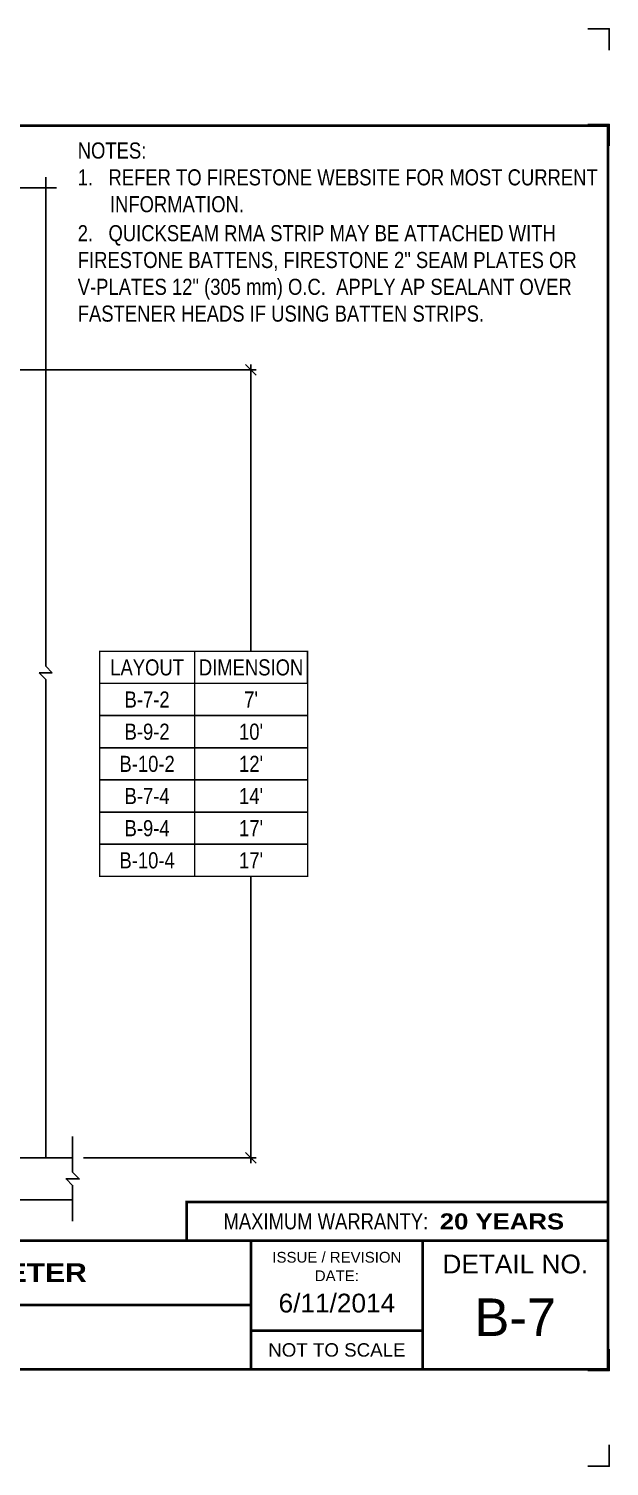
# Model space of a CAD drawing. Header units: inches. Extents: x 277.4 to 297.5, y -206.2 to -189.4.
# Drawn here: x 290.71 to 297.48, y -206.2 to -189.44 of the extents above; entities that cross this region are included whole.
import ezdxf
from ezdxf.enums import TextEntityAlignment as Align

# ---------------------------------------------------------------- set-up
doc = ezdxf.new("R2010")
doc.units = ezdxf.units.IN
doc.header["$MEASUREMENT"] = 0
doc.layers.get('0').update_dxf_attribs({"linetype": 'CONTINUOUS'})
doc.layers.get('DEFPOINTS').update_dxf_attribs({"linetype": 'CONTINUOUS'})
for name, color, linetype in [('FSBP-ANNO-NOTE', 7, 'CONTINUOUS'), ('FSBP-MEMBRANE', 7, 'CONTINUOUS'), ('FSBP-TTLB', 7, 'CONTINUOUS'), ('FSBP-TTLB-BORDER', 7, 'CONTINUOUS'), ('FSBP-TTLB-TEXT', 7, 'CONTINUOUS'), ('FSBP-WALL-CURB', 9, 'CONTINUOUS')]:
    doc.layers.add(name, color=color, linetype=linetype)
doc.styles.add('FSBP_ARIAL', font='arial.ttf')
doc.styles.add('FSBP_ARIAL_BOLD', font='')
doc.styles.add('FSBP_ARIAL_NAR', font='ARIALN.TTF')
doc.styles.get('FSBP_ARIAL_BOLD').set_extended_font_data('Arial Black')

# ---------------------------------------------------------------- blocks, each defined once
blk = doc.blocks.new('TTLB-EPDM_1')
at = {"layer": 'DEFPOINTS', "linetype": 'Continuous', "ltscale": 1.75}
for points in [[(20.01562500000003, 13.88083333333333), (20.01562500000003, 14.13083333333333), (19.76562500000003, 14.13083333333333)], [(20.01562500000003, -2.380833333333342), (20.01562500000003, -2.630833333333342), (19.76562500000003, -2.630833333333342)]]:
    blk.add_lwpolyline(points, dxfattribs=at)
at = {"layer": 'DEFPOINTS', "color": 1}
for points in [[(20.015625, 12.765625), (20.015625, 13.015625), (19.765625, 13.015625)], [(20.015625, -1.265625), (20.015625, -1.515625), (19.765625, -1.515625)]]:
    blk.add_lwpolyline(points, dxfattribs=at)
at = {"layer": 'FSBP-TTLB', "const_width": 0.03125}
blk.add_lwpolyline([(15.09028770518938, 0), (20, 0), (20, 0.4512598240669945), (15.09028770518938, 0.4512598240669945)], close=True, dxfattribs=at)
for points in [[(0, 0), (0, -1.5), (20, -1.5), (20, 0), (0, 0)], [(15.84028770518938, 0), (15.84028770518938, -1.5)], [(17.84110496735593, 0), (17.84110496735593, -1.5)], [(20, 0), (20, -1.5)], [(4.825208527206769, -0.75), (15.84028770518938, -0.75)], [(15.84028770518938, -1.048740175933006), (17.84110496735593, -1.048740175933006)]]:
    blk.add_lwpolyline(points, dxfattribs=at)
at = {"layer": 'FSBP-TTLB-BORDER', "const_width": 0.03125}
blk.add_lwpolyline([(20, 0), (20, 13), (0, 13), (0, 0)], dxfattribs=at)
at = {"layer": 'FSBP-TTLB-TEXT', "style": 'FSBP_ARIAL_NAR'}
blk.add_text('MAXIMUM WARRANTY:', height=0.1875, dxfattribs=at).set_placement((17.90516569312837, 0.2256299120335257), align=Align.MIDDLE_RIGHT)
at = {"layer": 'FSBP-TTLB-TEXT', "style": 'FSBP_ARIAL'}
for s, height, p in [('ISSUE / REVISION', 0.125, (16.84069633627263, -0.1938496373466023)), ('DETAIL NO.', 0.21875, (18.92055248367797, -0.2724398367368792)), ('DATE:', 0.125, (16.84069633627263, -0.409973105348854)), ('NOT TO SCALE', 0.15625, (16.84069633627263, -1.274370087966503))]:
    blk.add_text(s, height=height, dxfattribs=at).set_placement(p, align=Align.MIDDLE_CENTER)
at = {"layer": 'FSBP-TTLB-TEXT'}
for tag, height, style, p in [('MAXIMUM_WARRANTY', 0.1875, 'FSBP_ARIAL_BOLD', (18.03987100774941, 0.2240244307510579)), ('ACCPT_SYSTEMS', 0.21875, 'FSBP_ARIAL', (12.49438170418193, -1.125))]:
    blk.add_attdef(tag, text='', height=height, dxfattribs=dict(at, style=style)).set_placement(p, align=Align.MIDDLE_LEFT)
for tag, height, style, p in [('DETAIL_DESCP_LINE_1', 0.21875, 'FSBP_ARIAL_BOLD', (10.33118450231211, -0.3736318192489421)), ('ISSUE_REV_DATE', 0.21875, 'FSBP_ARIAL', (16.84069633627263, -0.7282559425942452)), ('DETAIL_NUMBER', 0.4375, 'FSBP_ARIAL', (18.91941590748775, -0.8931630692489421))]:
    blk.add_attdef(tag, text='', height=height, dxfattribs=dict(at, style=style)).set_placement(p, align=Align.MIDDLE_CENTER)
blk = doc.blocks.new('_OBLIQUE')
at = {"color": 0, "linetype": 'ByBlock'}
blk.add_line((-0.5, -0.5), (0.5, 0.5), dxfattribs=at)

msp = doc.modelspace()

# ---------------------------------------------------------------- linework, layer by layer
at = {"layer": 'FSBP-ANNO-NOTE'}
for p, q in [((287.4607531418914, -193.4177058668886), (293.3620734473321, -193.4177058668886)), ((293.2995734473321, -196.6989558668886), (293.2995734473321, -193.3552058668886)), ((293.9623285518979, -196.6989558668886), (293.9623285518979, -197.0739558668886)), ((291.5384386656415, -197.4489558668886), (293.9623285518979, -197.4489558668886)), ((291.5384386656415, -197.8239558668886), (293.9623285518979, -197.8239558668886)), ((291.5384386656415, -198.1989558668886), (293.9623285518979, -198.1989558668886)), ((291.5384386656415, -198.5739558668886), (293.9623285518979, -198.5739558668886)), ((291.5384386656415, -198.9489558668886), (293.9623285518979, -198.9489558668886)), ((293.2995734473321, -202.6677058668885), (293.2995734473321, -199.3239558668886)), ((291.3483807065854, -202.6052058668885), (293.3620734473321, -202.6052058668885))]:
    msp.add_line(p, q, dxfattribs=at)
at = {"layer": 'FSBP-ANNO-NOTE', "const_width": 0.015625}
msp.add_lwpolyline([(291.5384386656415, -199.3239558668886), (291.5384386656415, -196.6989558668886), (293.9623285518979, -196.6989558668886), (293.9623285518979, -199.3239558668886)], close=True, dxfattribs=at)
for points in [[(292.6439387028752, -196.6989558668886), (292.6439387028752, -199.3239558668886)], [(291.5384386656415, -197.0739558668886), (293.9623285518979, -197.0739558668886)]]:
    msp.add_lwpolyline(points, dxfattribs=at)
at = {"layer": 'FSBP-MEMBRANE'}
for p, q in [((290.9088399497862, -191.1713300781672), (290.9088399497862, -196.8734930559589)), ((289.9042748862078, -191.2963300781672), (291.0338399497862, -191.2963300781672)), ((290.9861148663551, -196.9507679725279), (290.9088399497862, -196.873493055959)), ((290.9861148663551, -196.9507679725279), (290.9088399497862, -196.873493055959)), ((290.8315650332173, -196.9507679725279), (290.9861148663551, -196.9507679725279)), ((290.8315650332173, -196.9507679725279), (290.9088399497862, -197.0280428890968)), ((290.8315650332174, -196.9507679725279), (290.9861148663551, -196.9507679725279)), ((290.8315650332174, -196.9507679725279), (290.9088399497862, -197.0280428890968)), ((290.9088399497862, -197.0280428890967), (290.9088399497862, -202.6052058668886)), ((290.9088399497862, -197.0280428890967), (290.9088399497862, -202.6052058668886))]:
    msp.add_line(p, q, dxfattribs=at)
at = {"layer": 'FSBP-WALL-CURB'}
for p, q in [((284.8357531418914, -202.6052058668886), (291.2233807065854, -202.6052058668885)), ((287.5692780584602, -203.0952117332496), (291.2233807065852, -203.0952117332496))]:
    msp.add_line(p, q, dxfattribs=at)
msp.add_lwpolyline([(291.2233807065852, -203.3452117332496), (291.2233807065852, -202.9274837166379), (291.1461057900163, -202.8502088000691), (291.3006556231541, -202.8502088000691), (291.2233807065852, -202.7729338835002), (291.2233807065854, -202.3552058668886)], dxfattribs=at)

# ---------------------------------------------------------------- block references
ref = msp.add_blockref('TTLB-EPDM_1', (277.4627011304548, -203.5707045035641))
ref.add_attrib('DETAIL_DESCP_LINE_1', 'QUICKSEAM RMA STRIP AT T-PERIMETER', dxfattribs={"layer": 'FSBP-TTLB-TEXT', "height": 0.21875, "style": 'FSBP_ARIAL_BOLD'}).set_placement((287.7938856327669, -203.9443363228131), align=Align.MIDDLE_CENTER)
ref.add_attrib('ISSUE_REV_DATE', '6/11/2014', dxfattribs={"layer": 'FSBP-TTLB-TEXT', "height": 0.21875, "style": 'FSBP_ARIAL'}).set_placement((294.3033974667274, -204.2989604461584), align=Align.MIDDLE_CENTER)
ref.add_attrib('DETAIL_NUMBER', 'B-7', dxfattribs={"layer": 'FSBP-TTLB-TEXT', "height": 0.4375, "style": 'FSBP_ARIAL'}).set_placement((296.3821170379425, -204.4638675728131), align=Align.MIDDLE_CENTER)
ref.add_attrib('MAXIMUM_WARRANTY', '20 YEARS', dxfattribs={"layer": 'FSBP-TTLB-TEXT', "height": 0.1875, "style": 'FSBP_ARIAL_BOLD'}).set_placement((295.5025721382042, -203.3466800728131), align=Align.MIDDLE_LEFT)
at = {"layer": 'FSBP-ANNO-NOTE', "xscale": 0.125, "yscale": 0.125, "zscale": 0.125}
for p, rotation in [((293.2995734473321, -193.4177058668886), 90), ((293.2995734473321, -202.6052058668885), 270)]:
    msp.add_blockref('_OBLIQUE', p, dxfattribs=dict(at, rotation=rotation))

# ---------------------------------------------------------------- texts
at = {"layer": 'FSBP-ANNO-NOTE', "style": 'FSBP_ARIAL_NAR'}
for s, p in [('LAYOUT', (292.0911886842584, -196.8864558668886)), ('DIMENSION', (293.3031336273866, -196.8864558668886)), ('B-7-2', (292.0911886842584, -197.2614558668886)), ("7'", (293.3031336273866, -197.2614558668886)), ('B-9-2', (292.0911886842584, -197.6364558668886)), ("10'", (293.3031336273866, -197.6364558668886)), ('B-10-2', (292.0911886842584, -198.0114558668886)), ("12'", (293.3031336273866, -198.0114558668886)), ('B-7-4', (292.0911886842584, -198.3864558668886)), ("14'", (293.3031336273866, -198.3864558668886)), ('B-9-4', (292.0911886842584, -198.7614558668886)), ("17'", (293.3031336273866, -198.7614558668886)), ('B-10-4', (292.0911886842584, -199.1364558668886)), ("17'", (293.3031336273866, -199.1364558668886))]:
    msp.add_text(s, height=0.1875, dxfattribs=at).set_placement(p, align=Align.MIDDLE_CENTER)
at = {"layer": 'FSBP-ANNO-NOTE', "insert": (291.282615959426, -190.766145065707), "char_height": 0.1875, "attachment_point": 1, "style": 'FSBP_ARIAL_NAR'}
msp.add_mtext_dynamic_manual_height_columns('NOTES:\\P\\pi-0.375,l0.375;1.   REFER TO FIRESTONE WEBSITE FOR MOST CURRENT INFORMATION.\\P\\pi0,l0;{\\H0.083333x;\\P\\pi-0.375,l0.375;}2.   QUICKSEAM RMA STRIP MAY BE ATTACHED WITH FIRESTONE BATTENS, FIRESTONE 2" SEAM PLATES OR  V-PLATES 12" (305 mm) O.C.  APPLY AP SEALANT OVER FASTENER HEADS IF USING BATTEN STRIPS.', width=6.043877325444555, gutter_width=5, heights=[2.475495759632395], dxfattribs=at)

doc.saveas('drawing.dxf')
